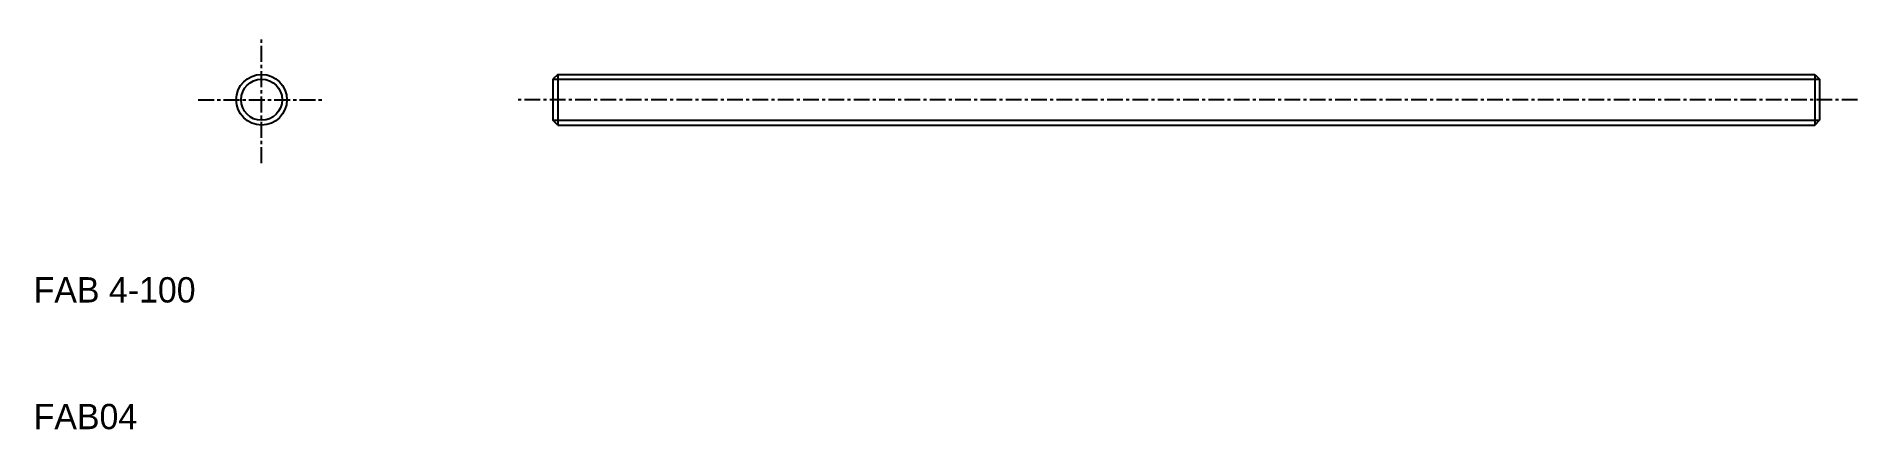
# Model space of a CAD drawing. Extents: x 10 to 154, y 10 to 41.
import ezdxf

# ---------------------------------------------------------------- set-up
doc = ezdxf.new("R2010")
doc.units = 0
doc.linetypes.add('CENTER', pattern=[2, 1.25, -0.25, 0.25, -0.25])
doc.layers.get('0').update_dxf_attribs({"linetype": 'CONTINUOUS'})
doc.layers.add('CENTER', color=1, linetype='CENTER')

msp = doc.modelspace()

# ---------------------------------------------------------------- linework, layer by layer
at = {"color": 7, "linetype": 'CONTINUOUS'}
for p, q in [((51.379, 38), (51, 37.621)), ((51, 37.621), (51, 34.379)), ((51.379, 38), (150.621, 38)), ((51.379, 38), (51.379, 34)), ((150.621, 38), (151, 37.621)), ((150.621, 38), (150.621, 34)), ((151, 37.621), (151, 34.379)), ((51.379, 34), (51, 34.379)), ((51.379, 34), (150.621, 34)), ((150.621, 34), (151, 34.379))]:
    msp.add_line(p, q, dxfattribs=at)
at = {"color": 3, "linetype": 'CONTINUOUS'}
for p, q in [((51, 37.621), (151, 37.621)), ((51, 34.379), (151, 34.379))]:
    msp.add_line(p, q, dxfattribs=at)
at = {"color": 7, "linetype": 'CONTINUOUS'}
msp.add_circle((28, 36), 2, dxfattribs=at)
at = {"color": 3, "linetype": 'CONTINUOUS'}
msp.add_circle((28, 36), 1.621, dxfattribs=at)
at = {"layer": 'CENTER', "color": 1, "linetype": 'CENTER'}
for p, q in [((28, 31), (28, 41)), ((23, 36), (33, 36)), ((154, 36), (48, 36))]:
    msp.add_line(p, q, dxfattribs=at)

# ---------------------------------------------------------------- texts
at = {"color": 7, "linetype": 'CONTINUOUS'}
for s, p in [('FAB 4-100', (10, 20)), ('FAB04', (10, 10))]:
    msp.add_text(s, height=2, dxfattribs=at).set_placement(p)

doc.saveas('drawing.dxf')
